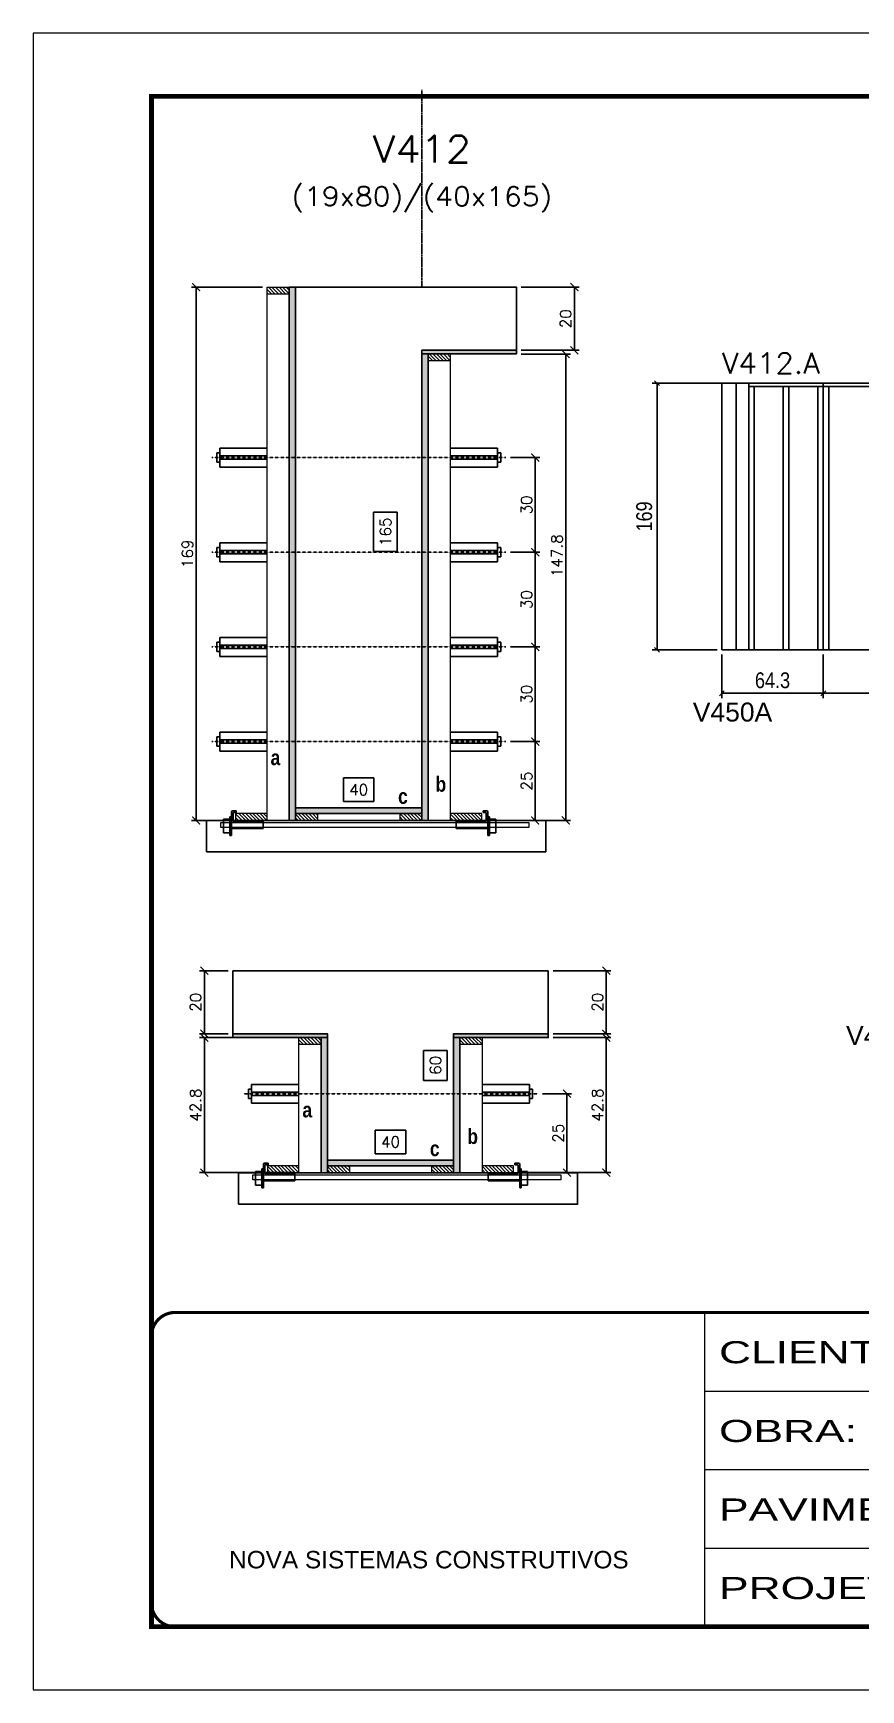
# Model space of a CAD drawing. Extents: x 137137 to 143418, y 10464 to 34486.
# Drawn here: x 141906 to 142430, y 32287 to 33337 of the extents above; entities that cross this region are included whole.
import ezdxf
from ezdxf.enums import TextEntityAlignment as Align

# ---------------------------------------------------------------- set-up
doc = ezdxf.new("R2010")
doc.units = 0
for name, pattern in [('CONTINUO', [0]), ('DASHED', [0.75, 0.5, -0.25]), ('HIDDEN', [0.375, 0.25, -0.125])]:
    doc.linetypes.add(name, pattern=pattern)
for name, color, linetype in [('5', 5, 'Continuous'), ('barrote', 251, 'Continuous'), ('COTA', 241, 'Continuous'), ('Cota Seção (2x)', 4, 'Continuous'), ('detalhes', 4, 'Continuous'), ('Painéis', 200, 'Continuous'), ('presilha', 1, 'Continuous'), ('SARR_2.2x7', 40, 'Continuous'), ('SARR_3.5x7', 81, 'Continuous'), ('TENSOR', 3, 'Continuous'), ('Texto de Titulo', 7, 'Continuous'), ('Texto Qtd Sarr', 242, 'Continuous')]:
    doc.layers.add(name, color=color, linetype=linetype)
for name, color, linetype, lineweight in [('CONCRETO', 251, 'Continuous', 25), ('Folhas', 255, 'Continuous', 9), ('Hachura', 251, 'Continuous', 9), ('Madeira', 126, 'Continuous', 18), ('SARRAFO DE PRESSAO', 251, 'DASHED', 9), ('SCO-___-LAJ', 2, 'Continuous', 0), ('Texto Seção', 7, 'Continuous', 15)]:
    doc.layers.add(name, color=color, linetype=linetype, lineweight=lineweight)
doc.styles.add('ARIAL', font='arial.ttf')
doc.styles.add('COTA TECNICA', font='techl___.ttf', dxfattribs={"height": 10})
doc.styles.add('REGUA-120', font='ROMANS.shx', dxfattribs={"height": 15})
doc.styles.add('Romans', font='romans.shx')
doc.styles.get("Standard").update_dxf_attribs({"font": 'arial.ttf'})
doc.styles.add('TECNICA', font='techb___.ttf', dxfattribs={"height": 10})
doc.styles.add('Tecnologia', font='')
doc.styles.get('Tecnologia').set_extended_font_data('Forgotten Futurist')
doc.dimstyles.new('Cota Seção (2x)', dxfattribs={"dimtxt": 7, "dimasz": 5, "dimexe": 3, "dimexo": 3, "dimgap": 2, "dimtad": 3, "dimdec": 1, "dimlfac": 0.5, "dimzin": 12, "dimdsep": 46, "dimtxsty": 'Romans', "dimblk": 'ARCHTICK', "dimcen": 0, "dimclrd": 4, "dimclre": 4, "dimclrt": 1, "dimadec": 1, "dimazin": 3, "dimtfac": 1, "dimtdec": 1, "dimtmove": 0, "dimatfit": 3, "dimldrblk": 'OBLIQUE', "dimfxl": 1, "dimtolj": 1, "dimtzin": 12, "dimarcsym": 0})
doc.dimstyles.new('Cota Seção interna', dxfattribs={"dimtxt": 7, "dimasz": 6, "dimexe": 0.18, "dimexo": 2, "dimgap": -4, "dimtad": 3, "dimdec": 1, "dimlfac": 0.5, "dimzin": 12, "dimdsep": 46, "dimtxsty": 'Romans', "dimblk": 'ARCHTICK', "dimcen": 0.09, "dimse1": 1, "dimse2": 1, "dimsd1": 1, "dimsd2": 1, "dimclrd": 180, "dimclre": 5, "dimclrt": 1, "dimadec": 0, "dimazin": 3, "dimtfac": 1, "dimtdec": 1, "dimtofl": 0, "dimtmove": 0, "dimatfit": 3, "dimldrblk": 'ARCHTICK', "dimfxl": 1, "dimtolj": 1, "dimtzin": 0, "dimarcsym": 0})
doc.dimstyles.new('PAINEL', dxfattribs={"dimtxt": 10, "dimasz": 3, "dimexe": 3, "dimexo": 3, "dimgap": 3, "dimtad": 1, "dimdec": 1, "dimzin": 12, "dimdsep": 46, "dimtxsty": 'COTA TECNICA', "dimblk1": 'OBLIQUE', "dimblk2": 'OBLIQUE', "dimsah": 1, "dimcen": 0.9, "dimclrd": 4, "dimclre": 4, "dimclrt": 240, "dimadec": 1, "dimazin": 3, "dimtfac": 1, "dimtdec": 1, "dimtmove": 0, "dimatfit": 3, "dimfxl": 1, "dimtolj": 1, "dimtzin": 12, "dimarcsym": 0})

# ---------------------------------------------------------------- blocks, each defined once
blk = doc.blocks.new('9999999999')
at = {"color": 30, "linetype": 'CONTINUO'}
for p, q in [((98564.6, 34230.2), (98564.6, 34429.4)), ((98564.6, 34379.6), (99584, 34379.6)), ((98564.6, 34329.8), (99488, 34329.8)), ((98564.6, 34280), (99488, 34280))]:
    blk.add_line(p, q, dxfattribs=at)
at = {"color": 30, "linetype": 'CONTINUO', "const_width": 2}
blk.add_lwpolyline([(99584, 34230.2), (99584, 34414.4, 0.414214), (99569, 34429.4), (98229, 34429.4, 0.414214), (98214, 34414.4), (98214, 34245.2, 0.414214), (98229, 34230.2), (99584, 34230.2)], format="xyb", dxfattribs=at)
at = {"layer": 'Folhas'}
blk.add_lwpolyline([(98139, 34190.2), (99624, 34190.2), (99624, 35240.2), (98139, 35240.2)], close=True, dxfattribs=at)
at = {"layer": 'Folhas', "color": 30, "const_width": 3}
blk.add_lwpolyline([(98214, 34230.2), (99584, 34230.2), (99584, 35200.2), (98214, 35200.2)], close=True, dxfattribs=at)
at = {"color": 7, "linetype": 'Continuous', "ltscale": 5, "style": 'ARIAL'}
blk.add_text('NOVA SISTEMAS CONSTRUTIVOS', height=11.059, dxfattribs=at).set_placement((98263.2, 34267.2))
at = {"layer": 'Folhas', "color": 7, "style": 'Tecnologia', "width": 1.5}
for s, p in [('CLIENTE:', (98573.7, 34397.2)), ('OBRA:', (98573.7, 34347.3)), ('PAVIMENTO:', (98573.7, 34297.5)), ('PROJETO:', (98573.7, 34247.7))]:
    blk.add_text(s, height=14, dxfattribs=at).set_placement(p)
blk = doc.blocks.new('_Oblique')
at = {"color": 0, "linetype": 'ByBlock', "lineweight": -2}
blk.add_line((-0.5, -0.5), (0.5, 0.5), dxfattribs=at)
blk = doc.blocks.new('*D921')
at = {"layer": 'COTA', "color": 4, "linetype": 'ByBlock', "lineweight": -2, "transparency": 16777216}
for p, q in [((142342.3, 32943.4), (142342.3, 32915.8)), ((142406.6, 32943.4), (142406.6, 32915.8)), ((142342.3, 32918.8), (142406.6, 32918.8))]:
    blk.add_line(p, q, dxfattribs=at)
at = {"layer": 'Defpoints', "color": 0, "linetype": 'ByBlock', "transparency": 16777216}
for p in [(142342.3, 32946.4), (142406.6, 32946.4), (142406.6, 32918.8)]:
    blk.add_point(p, dxfattribs=at)
at = {"layer": 'COTA', "color": 4, "linetype": 'ByBlock', "lineweight": -2, "transparency": 16777216, "xscale": 3, "yscale": 3, "zscale": 3, "rotation": 180}
blk.add_blockref('_Oblique', (142342.3, 32918.8), dxfattribs=at)
at = {"layer": 'COTA', "color": 4, "linetype": 'ByBlock', "lineweight": -2, "transparency": 16777216, "xscale": 3, "yscale": 3, "zscale": 3}
blk.add_blockref('_Oblique', (142406.6, 32918.8), dxfattribs=at)
at = {"layer": 'COTA', "color": 240, "linetype": 'ByBlock', "transparency": 16777216, "insert": (142374.4, 32927), "char_height": 10, "attachment_point": 5, "style": 'COTA TECNICA'}
blk.add_mtext('\\A1;64.3', dxfattribs=at)
blk = doc.blocks.new('titulo1')
at = {"layer": 'Defpoints', "color": 252, "linetype": 'HIDDEN', "ltscale": 2}
blk.add_line((0, 0), (0, 125), dxfattribs=at)
at = {"layer": 'Defpoints', "style": 'Romans', "oblique": 15}
blk.add_attdef('FOLHA', text='', height=10, dxfattribs=at).set_placement((0, 15.6), align=Align.MIDDLE_CENTER)
at = {"layer": 'Texto Qtd Sarr', "color": 3, "style": 'Romans', "oblique": 15}
for tag, height, p in [('TITULO', 17, (0, 71.4)), ('SEÇÃO', 12, (0, 41.5))]:
    blk.add_attdef(tag, text='', height=height, dxfattribs=at).set_placement(p, align=Align.MIDDLE_CENTER)
blk = doc.blocks.new('_ArchTick')
at = {"color": 0, "linetype": 'ByBlock', "const_width": 0.15}
blk.add_lwpolyline([(-0.5, -0.5), (0.5, 0.5)], dxfattribs=at)
blk = doc.blocks.new('*D1106')
at = {"layer": 'COTA', "color": 4, "lineweight": -2, "transparency": 16777216}
for p, q in [((142215.1, 33133.8), (142246.3, 33133.8)), ((142243.3, 32838.2), (142243.3, 33133.8)), ((142197.5, 32838.2), (142246.3, 32838.2))]:
    blk.add_line(p, q, dxfattribs=at)
at = {"layer": 'Defpoints', "color": 0, "transparency": 16777216}
for p in [(142212.1, 33133.8), (142243.3, 33133.8), (142194.5, 32838.2)]:
    blk.add_point(p, dxfattribs=at)
at = {"layer": 'COTA', "color": 4, "lineweight": -2, "transparency": 16777216, "xscale": 5, "yscale": 5, "zscale": 5}
for p, rotation in [((142243.3, 33133.8), 90), ((142243.3, 32838.2), 270)]:
    blk.add_blockref('_ArchTick', p, dxfattribs=dict(at, rotation=rotation))
at = {"layer": 'COTA', "color": 1, "transparency": 16777216, "insert": (142237.8, 33006), "char_height": 7, "attachment_point": 5, "rotation": 90, "style": 'Romans'}
blk.add_mtext('\\A1;147.8', dxfattribs=at)
blk = doc.blocks.new('*D1107')
at = {"layer": 'COTA', "color": 4, "lineweight": -2, "transparency": 16777216}
for p, q in [((142215.1, 33176.2), (142251.8, 33176.2)), ((142248.8, 33136.2), (142248.8, 33176.2)), ((142215.1, 33136.2), (142251.8, 33136.2))]:
    blk.add_line(p, q, dxfattribs=at)
at = {"layer": 'Defpoints', "color": 0, "transparency": 16777216}
for p in [(142212.1, 33176.2), (142248.8, 33176.2), (142212.1, 33136.2)]:
    blk.add_point(p, dxfattribs=at)
at = {"layer": 'COTA', "color": 4, "lineweight": -2, "transparency": 16777216, "xscale": 5, "yscale": 5, "zscale": 5}
for p, rotation in [((142248.8, 33176.2), 90), ((142248.8, 33136.2), 270)]:
    blk.add_blockref('_ArchTick', p, dxfattribs=dict(at, rotation=rotation))
at = {"layer": 'COTA', "color": 1, "transparency": 16777216, "insert": (142243.3, 33156.2), "char_height": 7, "attachment_point": 5, "rotation": 90, "style": 'Romans'}
blk.add_mtext('\\A1;20', dxfattribs=at)
blk = doc.blocks.new('*D1108')
at = {"layer": 'Cota Seção (2x)', "color": 180, "lineweight": -2, "transparency": 16777216}
for p, q in [((142136.6, 33033.7), (142121.6, 33033.7)), ((142121.6, 33033.7), (142121.6, 33008.7)), ((142136.6, 33008.7), (142136.6, 33033.7)), ((142121.6, 33008.7), (142136.6, 33008.7))]:
    blk.add_line(p, q, dxfattribs=at)
at = {"layer": 'Defpoints', "color": 0, "transparency": 16777216}
for p in [(142140.6, 33176.2), (142152.1, 33176.2), (142152.1, 32846.2)]:
    blk.add_point(p, dxfattribs=at)
at = {"layer": 'Cota Seção (2x)', "color": 1, "transparency": 16777216, "insert": (142129.1, 33021.2), "char_height": 7, "attachment_point": 5, "rotation": 90, "style": 'Romans'}
blk.add_mtext('\\A1;165', dxfattribs=at)
blk = doc.blocks.new('PRESILHA METÁLICA 1')
at = {"layer": 'presilha'}
for p, q in [((7.5, 10.6), (7.5, 19.9)), ((12, 21), (8.6, 21)), ((9, 11.6), (9, 18.9)), ((12, 19.5), (9.6, 19.5)), ((12, 21), (12, 19.5)), ((0, 13), (6, 13)), ((0, 13), (0, 0)), ((6, 0), (0, 0)), ((6, 15.5), (7.5, 15.5)), ((6, -2.5), (6, 15.5)), ((6, 13), (6, 0)), ((7.5, 15.5), (7.5, -2.5)), ((37.5, 4.1), (7.5, 4.1)), ((37.5, 11), (9.6, 11)), ((37.5, 11), (37.5, 4.1)), ((7.5, -2.5), (6, -2.5))]:
    blk.add_line(p, q, dxfattribs=at)
for centre, radius, start, end in [((8.6, 19.9), 1.14, 90, 180), ((9.6, 18.9), 0.57, 90, 180), ((9.6, 11.6), 0.57, 180, 270)]:
    blk.add_arc(centre, radius, start, end, dxfattribs=at)
blk = doc.blocks.new('*D1109')
at = {"layer": 'Cota Seção (2x)', "color": 180, "lineweight": -2, "transparency": 16777216}
for p, q in [((142121.8, 32865.2), (142102.4, 32865.2)), ((142102.4, 32865.2), (142102.4, 32850.2)), ((142121.8, 32850.2), (142121.8, 32865.2)), ((142102.4, 32850.2), (142121.8, 32850.2))]:
    blk.add_line(p, q, dxfattribs=at)
at = {"layer": 'Defpoints', "color": 0, "transparency": 16777216}
for p in [(142152.1, 32846.2), (142072.1, 32838.2), (142152.1, 32838.2)]:
    blk.add_point(p, dxfattribs=at)
at = {"layer": 'Cota Seção (2x)', "color": 1, "transparency": 16777216, "insert": (142112.1, 32857.7), "char_height": 7, "attachment_point": 5, "style": 'Romans'}
blk.add_mtext('\\A1;40', dxfattribs=at)
blk = doc.blocks.new('*D1113')
at = {"layer": 'COTA', "color": 4, "lineweight": -2, "transparency": 16777216}
for p, q in [((142051.1, 33176.2), (142006.1, 33176.2)), ((142009.1, 33176.2), (142009.1, 32838.2)), ((142051.1, 32838.2), (142006.1, 32838.2))]:
    blk.add_line(p, q, dxfattribs=at)
at = {"layer": 'Defpoints', "color": 0, "transparency": 16777216}
for p in [(142054.1, 33176.2), (142009.1, 32838.2), (142054.1, 32838.2)]:
    blk.add_point(p, dxfattribs=at)
at = {"layer": 'COTA', "color": 4, "lineweight": -2, "transparency": 16777216, "xscale": 5, "yscale": 5, "zscale": 5}
for p, rotation in [((142009.1, 33176.2), 90), ((142009.1, 32838.2), 270)]:
    blk.add_blockref('_ArchTick', p, dxfattribs=dict(at, rotation=rotation))
at = {"layer": 'COTA', "color": 1, "transparency": 16777216, "insert": (142003.6, 33007.2), "char_height": 7, "attachment_point": 5, "rotation": 90, "style": 'Romans'}
blk.add_mtext('\\A1;169', dxfattribs=at)
blk = doc.blocks.new('*D1114')
at = {"layer": 'COTA', "color": 4, "lineweight": -2, "transparency": 16777216}
for p, q in [((142208.4, 32888.2), (142227, 32888.2)), ((142224, 32888.2), (142224, 32838.2)), ((142208.4, 32838.2), (142227, 32838.2))]:
    blk.add_line(p, q, dxfattribs=at)
at = {"layer": 'Defpoints', "color": 0, "transparency": 16777216}
for p in [(142205.4, 32888.2), (142205.4, 32838.2), (142224, 32838.2)]:
    blk.add_point(p, dxfattribs=at)
at = {"layer": 'COTA', "color": 4, "lineweight": -2, "transparency": 16777216, "xscale": 5, "yscale": 5, "zscale": 5}
for p, rotation in [((142224, 32888.2), 90), ((142224, 32838.2), 270)]:
    blk.add_blockref('_ArchTick', p, dxfattribs=dict(at, rotation=rotation))
at = {"layer": 'COTA', "color": 1, "transparency": 16777216, "insert": (142218.5, 32863.2), "char_height": 7, "attachment_point": 5, "rotation": 90, "style": 'Romans'}
blk.add_mtext('\\A1;25', dxfattribs=at)
blk = doc.blocks.new('*D1102')
at = {"layer": 'COTA', "color": 4, "lineweight": -2, "transparency": 16777216}
for p, q in [((142235.3, 32700.6), (142272, 32700.6)), ((142269, 32615), (142269, 32700.6)), ((142217.7, 32615), (142272, 32615))]:
    blk.add_line(p, q, dxfattribs=at)
at = {"layer": 'Defpoints', "color": 0, "transparency": 16777216}
for p in [(142232.3, 32700.6), (142269, 32700.6), (142214.7, 32615)]:
    blk.add_point(p, dxfattribs=at)
at = {"layer": 'COTA', "color": 4, "lineweight": -2, "transparency": 16777216, "xscale": 5, "yscale": 5, "zscale": 5}
for p, rotation in [((142269, 32700.6), 90), ((142269, 32615), 270)]:
    blk.add_blockref('_ArchTick', p, dxfattribs=dict(at, rotation=rotation))
at = {"layer": 'COTA', "color": 1, "transparency": 16777216, "insert": (142263.5, 32657.8), "char_height": 7, "attachment_point": 5, "rotation": 90, "style": 'Romans'}
blk.add_mtext('\\A1;42.8', dxfattribs=at)
blk = doc.blocks.new('*D1103')
at = {"layer": 'COTA', "color": 4, "lineweight": -2, "transparency": 16777216}
for p, q in [((142235.3, 32743), (142272, 32743)), ((142269, 32703), (142269, 32743)), ((142235.3, 32703), (142272, 32703))]:
    blk.add_line(p, q, dxfattribs=at)
at = {"layer": 'Defpoints', "color": 0, "transparency": 16777216}
for p in [(142232.3, 32743), (142269, 32743), (142232.3, 32703)]:
    blk.add_point(p, dxfattribs=at)
at = {"layer": 'COTA', "color": 4, "lineweight": -2, "transparency": 16777216, "xscale": 5, "yscale": 5, "zscale": 5}
for p, rotation in [((142269, 32743), 90), ((142269, 32703), 270)]:
    blk.add_blockref('_ArchTick', p, dxfattribs=dict(at, rotation=rotation))
at = {"layer": 'COTA', "color": 1, "transparency": 16777216, "insert": (142263.5, 32723), "char_height": 7, "attachment_point": 5, "rotation": 90, "style": 'Romans'}
blk.add_mtext('\\A1;20', dxfattribs=at)
blk = doc.blocks.new('*D1104')
at = {"layer": 'Cota Seção (2x)', "color": 180, "lineweight": -2, "transparency": 16777216}
for p, q in [((142168.3, 32692.5), (142153.3, 32692.5)), ((142153.3, 32692.5), (142153.3, 32673.5)), ((142168.3, 32673.5), (142168.3, 32692.5)), ((142153.3, 32673.5), (142168.3, 32673.5))]:
    blk.add_line(p, q, dxfattribs=at)
at = {"layer": 'Defpoints', "color": 0, "transparency": 16777216}
for p in [(142172.3, 32743), (142172.3, 32743), (142172.3, 32623)]:
    blk.add_point(p, dxfattribs=at)
at = {"layer": 'Cota Seção (2x)', "color": 1, "transparency": 16777216, "insert": (142160.8, 32683), "char_height": 7, "attachment_point": 5, "rotation": 90, "style": 'Romans'}
blk.add_mtext('\\A1;60', dxfattribs=at)
blk = doc.blocks.new('*D1105')
at = {"layer": 'Cota Seção (2x)', "color": 180, "lineweight": -2, "transparency": 16777216}
for p, q in [((142142, 32642), (142122.6, 32642)), ((142122.6, 32642), (142122.6, 32627)), ((142142, 32627), (142142, 32642)), ((142122.6, 32627), (142142, 32627))]:
    blk.add_line(p, q, dxfattribs=at)
at = {"layer": 'Defpoints', "color": 0, "transparency": 16777216}
for p in [(142092.3, 32615), (142172.3, 32623), (142172.3, 32615)]:
    blk.add_point(p, dxfattribs=at)
at = {"layer": 'Cota Seção (2x)', "color": 1, "transparency": 16777216, "insert": (142132.3, 32634.5), "char_height": 7, "attachment_point": 5, "style": 'Romans'}
blk.add_mtext('\\A1;40', dxfattribs=at)
blk = doc.blocks.new('*D1110')
at = {"layer": 'COTA', "color": 4, "lineweight": -2, "transparency": 16777216}
for p, q in [((142071.3, 32700.6), (142011.3, 32700.6)), ((142014.3, 32700.6), (142014.3, 32615)), ((142071.3, 32615), (142011.3, 32615))]:
    blk.add_line(p, q, dxfattribs=at)
at = {"layer": 'Defpoints', "color": 0, "transparency": 16777216}
for p in [(142074.3, 32700.6), (142014.3, 32615), (142074.3, 32615)]:
    blk.add_point(p, dxfattribs=at)
at = {"layer": 'COTA', "color": 4, "lineweight": -2, "transparency": 16777216, "xscale": 5, "yscale": 5, "zscale": 5}
for p, rotation in [((142014.3, 32700.6), 90), ((142014.3, 32615), 270)]:
    blk.add_blockref('_ArchTick', p, dxfattribs=dict(at, rotation=rotation))
at = {"layer": 'COTA', "color": 1, "transparency": 16777216, "insert": (142008.8, 32657.8), "char_height": 7, "attachment_point": 5, "rotation": 90, "style": 'Romans'}
blk.add_mtext('\\A1;42.8', dxfattribs=at)
blk = doc.blocks.new('*D1111')
at = {"layer": 'COTA', "color": 4, "lineweight": -2, "transparency": 16777216}
for p, q in [((142228.6, 32665), (142247.1, 32665)), ((142244.1, 32665), (142244.1, 32615)), ((142228.6, 32615), (142247.1, 32615))]:
    blk.add_line(p, q, dxfattribs=at)
at = {"layer": 'Defpoints', "color": 0, "transparency": 16777216}
for p in [(142225.6, 32665), (142225.6, 32615), (142244.1, 32615)]:
    blk.add_point(p, dxfattribs=at)
at = {"layer": 'COTA', "color": 4, "lineweight": -2, "transparency": 16777216, "xscale": 5, "yscale": 5, "zscale": 5}
for p, rotation in [((142244.1, 32665), 90), ((142244.1, 32615), 270)]:
    blk.add_blockref('_ArchTick', p, dxfattribs=dict(at, rotation=rotation))
at = {"layer": 'COTA', "color": 1, "transparency": 16777216, "insert": (142238.6, 32640), "char_height": 7, "attachment_point": 5, "rotation": 90, "style": 'Romans'}
blk.add_mtext('\\A1;25', dxfattribs=at)
blk = doc.blocks.new('*D1112')
at = {"layer": 'COTA', "color": 4, "lineweight": -2, "transparency": 16777216}
for p, q in [((142029.3, 32743), (142011.3, 32743)), ((142014.3, 32703), (142014.3, 32743)), ((142029.3, 32703), (142011.3, 32703))]:
    blk.add_line(p, q, dxfattribs=at)
at = {"layer": 'Defpoints', "color": 0, "transparency": 16777216}
for p in [(142014.3, 32743), (142032.3, 32743), (142032.3, 32703)]:
    blk.add_point(p, dxfattribs=at)
at = {"layer": 'COTA', "color": 4, "lineweight": -2, "transparency": 16777216, "xscale": 5, "yscale": 5, "zscale": 5}
for p, rotation in [((142014.3, 32743), 90), ((142014.3, 32703), 270)]:
    blk.add_blockref('_ArchTick', p, dxfattribs=dict(at, rotation=rotation))
at = {"layer": 'COTA', "color": 1, "transparency": 16777216, "insert": (142008.8, 32723), "char_height": 7, "attachment_point": 5, "rotation": 90, "style": 'Romans'}
blk.add_mtext('\\A1;20', dxfattribs=at)
blk = doc.blocks.new('*D1115')
at = {"layer": 'COTA', "color": 4, "lineweight": -2, "transparency": 16777216}
for p, q in [((142208.4, 32948.2), (142227, 32948.2)), ((142224, 32948.2), (142224, 32888.2)), ((142208.4, 32888.2), (142227, 32888.2))]:
    blk.add_line(p, q, dxfattribs=at)
at = {"layer": 'Defpoints', "color": 0, "transparency": 16777216}
for p in [(142205.4, 32948.2), (142205.4, 32888.2), (142224, 32888.2)]:
    blk.add_point(p, dxfattribs=at)
at = {"layer": 'COTA', "color": 4, "lineweight": -2, "transparency": 16777216, "xscale": 5, "yscale": 5, "zscale": 5}
for p, rotation in [((142224, 32948.2), 90), ((142224, 32888.2), 270)]:
    blk.add_blockref('_ArchTick', p, dxfattribs=dict(at, rotation=rotation))
at = {"layer": 'COTA', "color": 1, "transparency": 16777216, "insert": (142218.5, 32918.2), "char_height": 7, "attachment_point": 5, "rotation": 90, "style": 'Romans'}
blk.add_mtext('\\A1;30', dxfattribs=at)
blk = doc.blocks.new('*D1116')
at = {"layer": 'COTA', "color": 4, "lineweight": -2, "transparency": 16777216}
for p, q in [((142208.4, 33008.2), (142227, 33008.2)), ((142224, 33008.2), (142224, 32948.2)), ((142208.4, 32948.2), (142227, 32948.2))]:
    blk.add_line(p, q, dxfattribs=at)
at = {"layer": 'Defpoints', "color": 0, "transparency": 16777216}
for p in [(142205.4, 33008.2), (142205.4, 32948.2), (142224, 32948.2)]:
    blk.add_point(p, dxfattribs=at)
at = {"layer": 'COTA', "color": 4, "lineweight": -2, "transparency": 16777216, "xscale": 5, "yscale": 5, "zscale": 5}
for p, rotation in [((142224, 33008.2), 90), ((142224, 32948.2), 270)]:
    blk.add_blockref('_ArchTick', p, dxfattribs=dict(at, rotation=rotation))
at = {"layer": 'COTA', "color": 1, "transparency": 16777216, "insert": (142218.5, 32978.2), "char_height": 7, "attachment_point": 5, "rotation": 90, "style": 'Romans'}
blk.add_mtext('\\A1;30', dxfattribs=at)
blk = doc.blocks.new('*D1117')
at = {"layer": 'COTA', "color": 4, "lineweight": -2, "transparency": 16777216}
for p, q in [((142208.4, 33068.2), (142227, 33068.2)), ((142224, 33068.2), (142224, 33008.2)), ((142208.4, 33008.2), (142227, 33008.2))]:
    blk.add_line(p, q, dxfattribs=at)
at = {"layer": 'Defpoints', "color": 0, "transparency": 16777216}
for p in [(142205.4, 33068.2), (142205.4, 33008.2), (142224, 33008.2)]:
    blk.add_point(p, dxfattribs=at)
at = {"layer": 'COTA', "color": 4, "lineweight": -2, "transparency": 16777216, "xscale": 5, "yscale": 5, "zscale": 5}
for p, rotation in [((142224, 33068.2), 90), ((142224, 33008.2), 270)]:
    blk.add_blockref('_ArchTick', p, dxfattribs=dict(at, rotation=rotation))
at = {"layer": 'COTA', "color": 1, "transparency": 16777216, "insert": (142218.5, 33038.2), "char_height": 7, "attachment_point": 5, "rotation": 90, "style": 'Romans'}
blk.add_mtext('\\A1;30', dxfattribs=at)
blk = doc.blocks.new('*D1118')
at = {"layer": 'COTA', "color": 4, "lineweight": -2, "ltscale": 25, "transparency": 16777216}
for p, q in [((142343.3, 33115.4), (142298.2, 33115.4)), ((142301.2, 33115.4), (142301.2, 32946.4)), ((142339.3, 32946.4), (142298.2, 32946.4))]:
    blk.add_line(p, q, dxfattribs=at)
at = {"layer": 'Defpoints', "color": 0, "ltscale": 25, "transparency": 16777216}
for p in [(142346.3, 33115.4), (142301.2, 32946.4), (142342.3, 32946.4)]:
    blk.add_point(p, dxfattribs=at)
at = {"layer": 'COTA', "color": 4, "lineweight": -2, "ltscale": 25, "transparency": 16777216, "xscale": 3, "yscale": 3, "zscale": 3}
for p, rotation in [((142301.2, 33115.4), 90), ((142301.2, 32946.4), 270)]:
    blk.add_blockref('_Oblique', p, dxfattribs=dict(at, rotation=rotation))
at = {"layer": 'COTA', "color": 240, "ltscale": 25, "transparency": 16777216, "insert": (142293.1, 33030.9), "char_height": 10, "attachment_point": 5, "rotation": 90, "style": 'COTA TECNICA'}
blk.add_mtext('\\A1;169', dxfattribs=at)
blk = doc.blocks.new('*D1119')
at = {"layer": 'COTA', "color": 4, "lineweight": -2, "ltscale": 25, "transparency": 16777216}
for p, q in [((142406.6, 32943.4), (142406.6, 32915.8)), ((142528.6, 32943.4), (142528.6, 32915.8)), ((142406.6, 32918.8), (142528.6, 32918.8))]:
    blk.add_line(p, q, dxfattribs=at)
at = {"layer": 'Defpoints', "color": 0, "ltscale": 25, "transparency": 16777216}
for p in [(142406.6, 32946.4), (142528.6, 32946.4), (142528.6, 32918.8)]:
    blk.add_point(p, dxfattribs=at)
at = {"layer": 'COTA', "color": 4, "lineweight": -2, "ltscale": 25, "transparency": 16777216, "xscale": 3, "yscale": 3, "zscale": 3, "rotation": 180}
blk.add_blockref('_Oblique', (142406.6, 32918.8), dxfattribs=at)
at = {"layer": 'COTA', "color": 4, "lineweight": -2, "ltscale": 25, "transparency": 16777216, "xscale": 3, "yscale": 3, "zscale": 3}
blk.add_blockref('_Oblique', (142528.6, 32918.8), dxfattribs=at)
at = {"layer": 'COTA', "color": 240, "ltscale": 25, "transparency": 16777216, "insert": (142467.6, 32926.9), "char_height": 10, "attachment_point": 5, "style": 'COTA TECNICA'}
blk.add_mtext('\\A1;122', dxfattribs=at)

msp = doc.modelspace()

# ---------------------------------------------------------------- hatches: boundary and pattern name
at = {"layer": 'Hachura'}
h = msp.add_hatch(dxfattribs=at)
h.set_pattern_fill('ANSI31', color=256, scale=0.5, angle=270, style=0)
h.set_pattern_definition([(315, (164959.9355, 24868.605), (1.12253202, 1.12253202), [])])
h.paths.add_polyline_path([(142054.12, 33171.85), (142054.12, 33176.25), (142068.12, 33176.25), (142068.12, 33171.85)])
h = msp.add_hatch(color=256, dxfattribs=at)
h.dxf.hatch_style = 1
h.paths.add_polyline_path([(142072.12, 33176.25), (142068.12, 33176.25), (142068.12, 32838.25), (142072.12, 32838.25)])
h = msp.add_hatch(color=256, dxfattribs=at)
h.dxf.hatch_style = 1
h.paths.add_polyline_path([(142152.12, 33133.85), (142152.12, 33136.25), (142212.12, 33136.25), (142212.12, 33133.85)])
h = msp.add_hatch(color=256, dxfattribs=at)
h.dxf.hatch_style = 1
h.paths.add_polyline_path([(142156.12, 33133.85), (142152.12, 33133.85), (142152.12, 32838.25), (142156.12, 32838.25)])
h = msp.add_hatch(dxfattribs=at)
h.set_pattern_fill('ANSI31', color=256, scale=0.5, angle=270, style=0)
h.set_pattern_definition([(315, (165061.9355, 24826.205), (1.12253202, 1.12253202), [])])
h.paths.add_polyline_path([(142156.12, 33129.45), (142156.12, 33133.85), (142170.12, 33133.85), (142170.12, 33129.45)])
h = msp.add_hatch(color=256, dxfattribs=at)
h.dxf.hatch_style = 1
h.paths.add_polyline_path([(142072.12, 32842.65), (142072.12, 32846.25), (142152.12, 32846.25), (142152.12, 32842.65)])
h = msp.add_hatch(dxfattribs=at)
h.set_pattern_fill('ANSI31', color=256, scale=0.5, angle=270, style=0)
h.set_pattern_definition([(315, (164925.9355, 24608.605), (1.12253202, 1.12253202), [])])
h.paths.add_polyline_path([(142054.12, 32838.25), (142054.12, 32842.65), (142034.12, 32842.65), (142034.12, 32838.25)])
h = msp.add_hatch(dxfattribs=at)
h.set_pattern_fill('ANSI31', color=256, scale=0.5, angle=270, style=0)
h.set_pattern_definition([(315, (165028.7375, 24608.605), (1.12253202, 1.12253202), [])])
h.paths.add_polyline_path([(142072.12, 32838.25), (142072.12, 32842.65), (142086.12, 32842.65), (142086.12, 32838.25)])
h = msp.add_hatch(dxfattribs=at)
h.set_pattern_fill('ANSI31', color=256, scale=0.5, angle=270, style=0)
h.set_pattern_definition([(315, (165070.7355, 24608.605), (1.12253202, 1.12253202), [])])
h.paths.add_polyline_path([(142152.12, 32838.25), (142152.12, 32842.65), (142138.12, 32842.65), (142138.12, 32838.25)])
h = msp.add_hatch(dxfattribs=at)
h.set_pattern_fill('ANSI31', color=256, scale=0.5, angle=270, style=0)
h.set_pattern_definition([(315, (165061.9355, 24608.605), (1.12253202, 1.12253202), [])])
h.paths.add_polyline_path([(142190.12, 32838.25), (142190.12, 32842.65), (142170.12, 32842.65), (142170.12, 32838.25)])
h = msp.add_hatch(color=256, dxfattribs=at)
h.dxf.hatch_style = 1
h.paths.add_polyline_path([(142032.29, 32700.59), (142032.29, 32702.99), (142092.29, 32702.99), (142092.29, 32700.59)])
h = msp.add_hatch(dxfattribs=at)
h.set_pattern_fill('ANSI31', color=256, scale=0.5, angle=270, style=0)
h.set_pattern_definition([(315, (164980.1114, 24392.9477), (1.12253202, 1.12253202), [])])
h.paths.add_polyline_path([(142074.29, 32696.19), (142074.29, 32700.59), (142088.29, 32700.59), (142088.29, 32696.19)])
h = msp.add_hatch(color=256, dxfattribs=at)
h.dxf.hatch_style = 1
h.paths.add_polyline_path([(142092.29, 32700.59), (142088.29, 32700.59), (142088.29, 32614.99), (142092.29, 32614.99)])
h = msp.add_hatch(color=256, dxfattribs=at)
h.dxf.hatch_style = 1
h.paths.add_polyline_path([(142172.29, 32700.59), (142172.29, 32702.99), (142232.29, 32702.99), (142232.29, 32700.59)])
h = msp.add_hatch(color=256, dxfattribs=at)
h.dxf.hatch_style = 1
h.paths.add_polyline_path([(142176.29, 32700.59), (142172.29, 32700.59), (142172.29, 32614.99), (142176.29, 32614.99)])
h = msp.add_hatch(dxfattribs=at)
h.set_pattern_fill('ANSI31', color=256, scale=0.5, angle=270, style=0)
h.set_pattern_definition([(315, (165082.1114, 24392.9477), (1.12253202, 1.12253202), [])])
h.paths.add_polyline_path([(142176.29, 32696.19), (142176.29, 32700.59), (142190.29, 32700.59), (142190.29, 32696.19)])
h = msp.add_hatch(dxfattribs=at)
h.set_pattern_fill('ANSI31', color=256, scale=0.5, angle=270, style=0)
h.set_pattern_definition([(315, (164946.1114, 24385.3477), (1.12253202, 1.12253202), [])])
h.paths.add_polyline_path([(142074.29, 32614.99), (142074.29, 32619.39), (142054.29, 32619.39), (142054.29, 32614.99)])
h = msp.add_hatch(color=256, dxfattribs=at)
h.dxf.hatch_style = 1
h.paths.add_polyline_path([(142092.29, 32619.39), (142092.29, 32622.99), (142172.29, 32622.99), (142172.29, 32619.39)])
h = msp.add_hatch(dxfattribs=at)
h.set_pattern_fill('ANSI31', color=256, scale=0.5, angle=270, style=0)
h.set_pattern_definition([(315, (165048.9134, 24385.3477), (1.12253202, 1.12253202), [])])
h.paths.add_polyline_path([(142092.29, 32614.99), (142092.29, 32619.39), (142106.29, 32619.39), (142106.29, 32614.99)])
h = msp.add_hatch(dxfattribs=at)
h.set_pattern_fill('ANSI31', color=256, scale=0.5, angle=270, style=0)
h.set_pattern_definition([(315, (165090.9114, 24385.3477), (1.12253202, 1.12253202), [])])
h.paths.add_polyline_path([(142172.29, 32614.99), (142172.29, 32619.39), (142158.29, 32619.39), (142158.29, 32614.99)])
h = msp.add_hatch(dxfattribs=at)
h.set_pattern_fill('ANSI31', color=256, scale=0.5, angle=270, style=0)
h.set_pattern_definition([(315, (165082.1114, 24385.3477), (1.12253202, 1.12253202), [])])
h.paths.add_polyline_path([(142210.29, 32614.99), (142210.29, 32619.39), (142190.29, 32619.39), (142190.29, 32614.99)])

# ---------------------------------------------------------------- linework, layer by layer
at = {"ltscale": 3}
for p, q in [((142022.12, 33071.22), (142022.12, 33065.22)), ((142024.12, 33071.22), (142022.12, 33071.22)), ((142024.12, 33065.22), (142022.12, 33065.22)), ((142024.12, 33074.22), (142024.12, 33062.22)), ((142024.12, 33074.22), (142054.12, 33074.22)), ((142054.12, 33069.22), (142024.12, 33069.22)), ((142054.12, 33067.22), (142024.12, 33067.22)), ((142200.12, 33074.22), (142170.12, 33074.22)), ((142170.12, 33069.22), (142200.12, 33069.22)), ((142170.12, 33067.22), (142200.12, 33067.22)), ((142200.12, 33074.22), (142200.12, 33062.22)), ((142202.12, 33071.22), (142200.12, 33071.22)), ((142200.12, 33065.22), (142202.12, 33065.22)), ((142202.12, 33071.22), (142202.12, 33065.22)), ((142024.12, 33062.22), (142054.12, 33062.22)), ((142200.12, 33062.22), (142170.12, 33062.22)), ((142024.12, 33014.22), (142024.12, 33002.22)), ((142024.12, 33014.22), (142054.12, 33014.22)), ((142200.12, 33014.22), (142170.12, 33014.22)), ((142200.12, 33014.22), (142200.12, 33002.22)), ((142022.12, 33011.22), (142022.12, 33005.22)), ((142024.12, 33011.22), (142022.12, 33011.22)), ((142024.12, 33005.22), (142022.12, 33005.22)), ((142054.12, 33009.22), (142024.12, 33009.22)), ((142054.12, 33007.22), (142024.12, 33007.22)), ((142024.12, 33002.22), (142054.12, 33002.22)), ((142170.12, 33009.22), (142200.12, 33009.22)), ((142170.12, 33007.22), (142200.12, 33007.22)), ((142200.12, 33002.22), (142170.12, 33002.22)), ((142202.12, 33011.22), (142200.12, 33011.22)), ((142200.12, 33005.22), (142202.12, 33005.22)), ((142202.12, 33011.22), (142202.12, 33005.22)), ((142022.12, 32951.22), (142022.12, 32945.22)), ((142024.12, 32951.22), (142022.12, 32951.22)), ((142024.12, 32954.22), (142024.12, 32942.22)), ((142024.12, 32954.22), (142054.12, 32954.22)), ((142054.12, 32949.22), (142024.12, 32949.22)), ((142200.12, 32954.22), (142170.12, 32954.22)), ((142170.12, 32949.22), (142200.12, 32949.22)), ((142200.12, 32954.22), (142200.12, 32942.22)), ((142202.12, 32951.22), (142200.12, 32951.22)), ((142202.12, 32951.22), (142202.12, 32945.22)), ((142024.12, 32945.22), (142022.12, 32945.22)), ((142054.12, 32947.22), (142024.12, 32947.22)), ((142024.12, 32942.22), (142054.12, 32942.22)), ((142170.12, 32947.22), (142200.12, 32947.22)), ((142200.12, 32942.22), (142170.12, 32942.22)), ((142200.12, 32945.22), (142202.12, 32945.22)), ((142022.12, 32891.22), (142022.12, 32885.22)), ((142024.12, 32891.22), (142022.12, 32891.22)), ((142024.12, 32894.22), (142024.12, 32882.22)), ((142024.12, 32894.22), (142054.12, 32894.22)), ((142054.12, 32889.22), (142024.12, 32889.22)), ((142054.12, 32887.22), (142024.12, 32887.22)), ((142200.12, 32894.22), (142170.12, 32894.22)), ((142170.12, 32889.22), (142200.12, 32889.22)), ((142170.12, 32887.22), (142200.12, 32887.22)), ((142200.12, 32894.22), (142200.12, 32882.22)), ((142202.12, 32891.22), (142200.12, 32891.22)), ((142202.12, 32891.22), (142202.12, 32885.22)), ((142024.12, 32885.22), (142022.12, 32885.22)), ((142024.12, 32882.22), (142054.12, 32882.22)), ((142200.12, 32882.22), (142170.12, 32882.22)), ((142200.12, 32885.22), (142202.12, 32885.22)), ((142042.29, 32667.96), (142042.29, 32661.96)), ((142044.29, 32667.96), (142042.29, 32667.96)), ((142044.29, 32670.96), (142044.29, 32658.96)), ((142044.29, 32670.96), (142074.29, 32670.96)), ((142074.29, 32665.96), (142044.29, 32665.96)), ((142220.29, 32670.96), (142190.29, 32670.96)), ((142190.29, 32665.96), (142220.29, 32665.96)), ((142220.29, 32670.96), (142220.29, 32658.96)), ((142222.29, 32667.96), (142220.29, 32667.96)), ((142222.29, 32667.96), (142222.29, 32661.96)), ((142044.29, 32661.96), (142042.29, 32661.96)), ((142074.29, 32663.96), (142044.29, 32663.96)), ((142044.29, 32658.96), (142074.29, 32658.96)), ((142190.29, 32663.96), (142220.29, 32663.96)), ((142220.29, 32658.96), (142190.29, 32658.96)), ((142220.29, 32661.96), (142222.29, 32661.96))]:
    msp.add_line(p, q, dxfattribs=at)
at = {"layer": 'barrote'}
for points in [[(142015.75, 32818.25), (142230.72, 32818.25), (142230.72, 32838.25), (142015.75, 32838.25)], [(142035.93, 32594.99), (142250.9, 32594.99), (142250.9, 32614.99), (142035.93, 32614.99)]]:
    msp.add_lwpolyline(points, close=True, dxfattribs=at)
at = {"layer": 'CONCRETO'}
for p, q in [((142232.29, 32742.99), (142032.29, 32742.99)), ((142032.29, 32702.99), (142032.29, 32742.99)), ((142172.29, 32742.99), (142172.29, 32742.99)), ((142232.29, 32702.99), (142232.29, 32742.99)), ((142172.29, 32702.99), (142232.29, 32702.99)), ((142172.29, 32622.99), (142172.29, 32702.99)), ((142092.29, 32619.39), (142092.29, 32622.99)), ((142092.29, 32622.99), (142172.29, 32622.99)), ((142092.29, 32619.39), (142092.29, 32619.39))]:
    msp.add_line(p, q, dxfattribs=at)
msp.add_lwpolyline([(142152.12, 33136.25), (142212.12, 33136.25), (142212.12, 33176.25), (142152.12, 33176.25), (142152.12, 33176.25), (142072.12, 33176.25), (142072.12, 32842.65), (142072.12, 32842.65), (142072.12, 32846.25), (142152.12, 32846.25)], close=True, dxfattribs=at)
at = {"layer": 'Madeira'}
for points in [[(142054.12, 33171.85), (142054.12, 33176.25), (142068.12, 33176.25), (142068.12, 33171.85)], [(142054.12, 33176.25), (142068.12, 33176.25), (142068.12, 32838.25), (142054.12, 32838.25)], [(142156.12, 33129.45), (142156.12, 33133.85), (142170.12, 33133.85), (142170.12, 33129.45)], [(142156.12, 33133.85), (142170.12, 33133.85), (142170.12, 32838.25), (142156.12, 32838.25)], [(142054.12, 32838.25), (142054.12, 32842.65), (142034.12, 32842.65), (142034.12, 32838.25)], [(142072.12, 32838.25), (142072.12, 32842.65), (142086.12, 32842.65), (142086.12, 32838.25)], [(142152.12, 32838.25), (142152.12, 32842.65), (142138.12, 32842.65), (142138.12, 32838.25)], [(142190.12, 32838.25), (142190.12, 32842.65), (142170.12, 32842.65), (142170.12, 32838.25)], [(142074.29, 32696.19), (142074.29, 32700.59), (142088.29, 32700.59), (142088.29, 32696.19)], [(142074.29, 32700.59), (142088.29, 32700.59), (142088.29, 32614.99), (142074.29, 32614.99)], [(142176.29, 32696.19), (142176.29, 32700.59), (142190.29, 32700.59), (142190.29, 32696.19)], [(142176.29, 32700.59), (142190.29, 32700.59), (142190.29, 32614.99), (142176.29, 32614.99)], [(142074.29, 32614.99), (142074.29, 32619.39), (142054.29, 32619.39), (142054.29, 32614.99)], [(142092.29, 32614.99), (142092.29, 32619.39), (142106.29, 32619.39), (142106.29, 32614.99)], [(142172.29, 32614.99), (142172.29, 32619.39), (142158.29, 32619.39), (142158.29, 32614.99)], [(142210.29, 32614.99), (142210.29, 32619.39), (142190.29, 32619.39), (142190.29, 32614.99)]]:
    msp.add_lwpolyline(points, close=True, dxfattribs=at)
at = {"layer": 'Painéis', "linetype": 'ByBlock'}
for p, q in [((142342.29, 33115.39), (142528.59, 33115.39)), ((142342.29, 33115.39), (142342.29, 32946.39)), ((142406.59, 33115.39), (142406.59, 32946.39)), ((142342.29, 32946.39), (142528.59, 32946.39))]:
    msp.add_line(p, q, dxfattribs=at)
at = {"layer": 'Painéis'}
for points in [[(142072.12, 33176.25), (142068.12, 33176.25), (142068.12, 32838.25), (142072.12, 32838.25)], [(142152.12, 33133.85), (142152.12, 33136.25), (142212.12, 33136.25), (142212.12, 33133.85)], [(142156.12, 33133.85), (142152.12, 33133.85), (142152.12, 32838.25), (142156.12, 32838.25)], [(142072.12, 32842.65), (142072.12, 32846.25), (142152.12, 32846.25), (142152.12, 32842.65)], [(142032.29, 32700.59), (142032.29, 32702.99), (142092.29, 32702.99), (142092.29, 32700.59)], [(142092.29, 32700.59), (142088.29, 32700.59), (142088.29, 32614.99), (142092.29, 32614.99)], [(142172.29, 32700.59), (142172.29, 32702.99), (142232.29, 32702.99), (142232.29, 32700.59)], [(142176.29, 32700.59), (142172.29, 32700.59), (142172.29, 32614.99), (142176.29, 32614.99)], [(142092.29, 32619.39), (142092.29, 32622.99), (142172.29, 32622.99), (142172.29, 32619.39)]]:
    msp.add_lwpolyline(points, close=True, dxfattribs=at)
at = {"layer": 'SARR_2.2x7', "linetype": 'Continuous', "ltscale": 50}
for p, q in [((142351.29, 33115.39), (142351.29, 32946.39)), ((142359.29, 33113.19), (142406.59, 33113.19)), ((142406.59, 33113.19), (142513.59, 33113.19))]:
    msp.add_line(p, q, dxfattribs=at)
at = {"layer": 'SARR_3.5x7'}
for p, q in [((142359.29, 33115.39), (142359.29, 32946.39)), ((142362.79, 33113.19), (142362.79, 32946.39)), ((142381.19, 33113.19), (142381.19, 32946.39)), ((142384.69, 33113.19), (142384.69, 32946.39)), ((142403.09, 33113.19), (142403.09, 32946.39)), ((142410.09, 33113.19), (142410.09, 32946.39))]:
    msp.add_line(p, q, dxfattribs=at)
at = {"layer": 'SCO-___-LAJ', "color": 1}
for points in [[(142024.75, 32836.92), (142220.06, 32836.92), (142220.06, 32833.72), (142024.75, 32833.72)], [(142044.93, 32613.66), (142240.23, 32613.66), (142240.23, 32610.46), (142044.93, 32610.46)]]:
    msp.add_lwpolyline(points, close=True, dxfattribs=at)
at = {"layer": 'TENSOR', "linetype": 'HIDDEN', "ltscale": 0.5}
for p, q in [((142019.12, 33068.22), (142205.42, 33068.22)), ((142019.12, 33008.22), (142205.42, 33008.22)), ((142019.12, 32948.22), (142205.42, 32948.22)), ((142019.12, 32888.22), (142205.42, 32888.22)), ((142039.29, 32664.96), (142225.59, 32664.96))]:
    msp.add_line(p, q, dxfattribs=at)

# ---------------------------------------------------------------- block references
at = {"layer": 'presilha', "yscale": 0.6666666666666666, "zscale": 0.6666666666666666}
for p, xscale in [((142026.54, 32830.28), 0.6666666666666666), ((142198.98, 32830.28), -0.6666666666666666), ((142046.71, 32607.02), 0.6666666666666666), ((142219.16, 32607.02), -0.6666666666666666)]:
    msp.add_blockref('PRESILHA METÁLICA 1', p, dxfattribs=dict(at, xscale=xscale))
at = {"layer": 'SARRAFO DE PRESSAO', "color": 6, "linetype": 'ByBlock'}
msp.add_blockref('9999999999', (43766.81, -1903), dxfattribs=at)
at = {"layer": 'Texto Seção'}
ref = msp.add_blockref('titulo1', (142152.12, 33176.25), dxfattribs=at)
ref.add_attrib('TITULO', 'V412', dxfattribs={"layer": 'Texto de Titulo', "color": 7, "height": 17, "style": 'Romans', "width": 1.1}).set_placement((142152.12, 33263.75), align=Align.MIDDLE_CENTER)
ref.add_attrib('SEÇÃO', '(19x80)/(40x165)', dxfattribs={"layer": 'Texto de Titulo', "color": 7, "height": 12, "style": 'Romans', "width": 1.1}).set_placement((142152.12, 33233.75), align=Align.MIDDLE_CENTER)

# ---------------------------------------------------------------- texts
at = {"layer": '5', "linetype": 'Continuous'}
for s, p in [('V450A', (142323.88, 32900.92)), ('V451', (142421, 32695.91))]:
    msp.add_text(s, height=12, rotation=0.00004, dxfattribs=at).set_placement(p)
at = {"layer": 'detalhes', "style": 'TECNICA'}
for s, p in [('a', (142056.29, 32873.28)), ('b', (142160.83, 32856.44)), ('c', (142137.09, 32848.74)), ('a', (142076.46, 32650.02)), ('b', (142181.01, 32633.18)), ('c', (142157.27, 32625.49))]:
    msp.add_text(s, height=9.6, dxfattribs=at).set_placement(p)
at = {"layer": 'Texto Seção', "style": 'REGUA-120', "width": 1.05}
msp.add_text('V412.A', height=13, dxfattribs=at).set_placement((142342.29, 33121.58))

# ---------------------------------------------------------------- dimensions: what is measured, and where the dimension line sits
at = {"layer": 'COTA'}
for base, p1, p2, picture, middle in [((142009.14, 32838.25), (142054.12, 33176.25), (142054.12, 32838.25), '*D1113', (142003.64, 33007.25)), ((142248.83, 33176.25), (142212.12, 33136.25), (142212.12, 33176.25), '*D1107', (142243.33, 33156.25)), ((142223.97, 33008.25), (142205.42, 33068.22), (142205.42, 33008.25), '*D1117', (142218.47, 33038.23)), ((142223.97, 32948.25), (142205.42, 33008.22), (142205.42, 32948.25), '*D1116', (142218.47, 32978.23)), ((142223.97, 32888.25), (142205.42, 32948.22), (142205.42, 32888.25), '*D1115', (142218.47, 32918.23)), ((142223.97, 32838.25), (142205.42, 32888.22), (142205.42, 32838.25), '*D1114', (142218.47, 32863.23)), ((142014.32, 32742.99), (142032.29, 32702.99), (142032.29, 32742.99), '*D1112', (142008.82, 32722.99)), ((142269.01, 32742.99), (142232.29, 32702.99), (142232.29, 32742.99), '*D1103', (142263.51, 32722.99)), ((142014.32, 32614.99), (142074.29, 32700.59), (142074.29, 32614.99), '*D1110', (142008.82, 32657.79)), ((142269.01, 32700.59), (142214.69, 32614.99), (142232.29, 32700.59), '*D1102', (142263.51, 32657.79)), ((142244.15, 32614.99), (142225.59, 32664.96), (142225.59, 32614.99), '*D1111', (142238.65, 32639.98))]:
    dim = msp.add_linear_dim(base=base, p1=p1, p2=p2, angle=90, dimstyle='Cota Seção (2x)', dxfattribs=at)
    dim.commit()
    dim.dimension.update_dxf_attribs({"geometry": picture, "text_midpoint": middle})
dim = msp.add_linear_dim(base=(142243.33, 33133.85), p1=(142194.52, 32838.25), p2=(142212.12, 33133.85), angle=90, dimstyle='Cota Seção (2x)', dxfattribs=at)
dim.commit()
dim.dimension.update_dxf_attribs({"geometry": '*D1106', "text_midpoint": (142243.33, 33006.05), "dimtype": 160})
at = {"layer": 'COTA', "ltscale": 25}
dim = msp.add_linear_dim(base=(142301.22, 32946.39), p1=(142346.29, 33115.39), p2=(142342.29, 32946.39), angle=90, dimstyle='PAINEL', dxfattribs=at)
dim.commit()
dim.dimension.update_dxf_attribs({"geometry": '*D1118', "text_midpoint": (142293.09, 33030.89)})
at = {"layer": 'COTA', "linetype": 'ByBlock'}
dim = msp.add_linear_dim(base=(142406.59, 32918.79), p1=(142342.29, 32946.39), p2=(142406.59, 32946.39), dimstyle='PAINEL', dxfattribs=at)
dim.commit()
dim.dimension.update_dxf_attribs({"geometry": '*D921', "text_midpoint": (142374.44, 32927.01)})
at = {"layer": 'COTA', "ltscale": 25}
dim = msp.add_linear_dim(base=(142528.59, 32918.79), p1=(142406.59, 32946.39), p2=(142528.59, 32946.39), dimstyle='PAINEL', dxfattribs=at)
dim.commit()
dim.dimension.update_dxf_attribs({"geometry": '*D1119', "text_midpoint": (142467.59, 32926.85)})
at = {"layer": 'Cota Seção (2x)'}
dim = msp.add_linear_dim(base=(142140.62, 33176.25), p1=(142152.12, 32846.25), p2=(142152.12, 33176.25), angle=90, dimstyle='Cota Seção interna', dxfattribs=at)
dim.commit()
dim.dimension.update_dxf_attribs({"geometry": '*D1108', "text_midpoint": (142140.62, 33021.25), "dimtype": 160})
for base, p1, p2, picture, middle in [((142152.12, 32846.25), (142072.12, 32838.25), (142152.12, 32838.25), '*D1109', (142112.12, 32857.75)), ((142172.29, 32622.99), (142092.29, 32614.99), (142172.29, 32614.99), '*D1105', (142132.29, 32634.49))]:
    dim = msp.add_linear_dim(base=base, p1=p1, p2=p2, dimstyle='Cota Seção interna', dxfattribs=at)
    dim.commit()
    dim.dimension.update_dxf_attribs({"geometry": picture, "text_midpoint": middle})
dim = msp.add_linear_dim(base=(142172.29, 32742.99), p1=(142172.29, 32622.99), p2=(142172.29, 32742.99), angle=90, dimstyle='Cota Seção interna', dxfattribs=at)
dim.commit()
dim.dimension.update_dxf_attribs({"geometry": '*D1104', "text_midpoint": (142160.79, 32682.99)})

doc.saveas('drawing.dxf')
